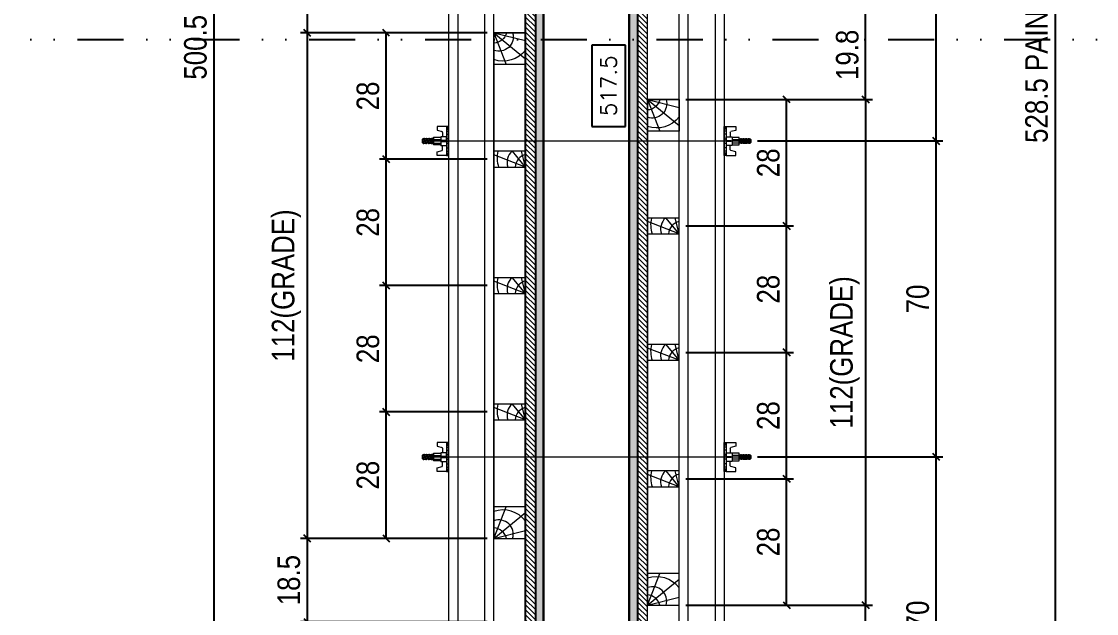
# Model space of a CAD drawing. Header units: millimetres. Extents: x 13777 to 27878, y -21631 to 6985.
# Drawn here: x 19957.5 to 20249.5, y -1595.9 to -1435.1 of the extents above; entities that cross this region are included whole.
import ezdxf

# ---------------------------------------------------------------- set-up
doc = ezdxf.new("R2010")
doc.units = ezdxf.units.MM
doc.linetypes.add('DIVIDE2', pattern=[0.625, 0.25, -0.125, 0, -0.125, 0, -0.125])
for name, color, linetype in [('CHAPA', 1, 'Continuous'), ('COTA', 241, 'Continuous'), ('F-PILARES-S', 170, 'Continuous'), ('MEIO_PONT', 93, 'Continuous'), ('Nível', 160, 'Continuous'), ('SARRAFO', 251, 'Continuous')]:
    doc.layers.add(name, color=color, linetype=linetype)
for name, color, linetype, lineweight in [('Hachura', 251, 'Continuous', 9), ('Madeira', 126, 'Continuous', 18), ('Perfil Metálico', 224, 'Continuous', 18)]:
    doc.layers.add(name, color=color, linetype=linetype, lineweight=lineweight)
doc.styles.add('COTA TECNICA 2X', font='techl___.ttf', dxfattribs={"height": 10})
doc.styles.add('ROMANS', font='romans.shx')
doc.dimstyles.new('Cota Seção interna', dxfattribs={"dimtxt": 7, "dimasz": 6, "dimexe": 0.18, "dimexo": 2, "dimgap": -4, "dimtad": 3, "dimdec": 1, "dimlfac": 0.5, "dimzin": 12, "dimdsep": 46, "dimtxsty": 'ROMANS', "dimblk": 'ARCHTICK', "dimcen": 0.09, "dimse1": 1, "dimse2": 1, "dimsd1": 1, "dimsd2": 1, "dimclrd": 180, "dimclre": 5, "dimclrt": 1, "dimadec": 0, "dimazin": 3, "dimtfac": 1, "dimtdec": 1, "dimtofl": 0, "dimtmove": 0, "dimatfit": 3, "dimldrblk": 'ARCHTICK', "dimfxl": 1, "dimtolj": 1, "dimtzin": 0, "dimarcsym": 0})
doc.dimstyles.new('SECAO PILAR', dxfattribs={"dimtxt": 10, "dimasz": 3, "dimexe": 3, "dimexo": 3, "dimgap": 3, "dimtad": 1, "dimdec": 1, "dimlfac": 0.5, "dimzin": 12, "dimdsep": 46, "dimtxsty": 'COTA TECNICA 2X', "dimblk1": 'OBLIQUE', "dimblk2": 'OBLIQUE', "dimsah": 1, "dimcen": 0.9, "dimclrd": 256, "dimclre": 256, "dimclrt": 256, "dimadec": 1, "dimazin": 3, "dimtfac": 1, "dimtdec": 1, "dimtmove": 0, "dimatfit": 3, "dimfxl": 1, "dimtolj": 1, "dimtzin": 12, "dimarcsym": 0})

# ---------------------------------------------------------------- blocks, each defined once
blk = doc.blocks.new('PONTALETE')
at = {"layer": 'Madeira'}
for q in [(2.71, 7), (7, 5.76), (7, 1.74)]:
    blk.add_line((0, 0), q, dxfattribs=at)
blk.add_lwpolyline([(0, 0), (7, 0), (7, 7), (0, 7)], close=True, dxfattribs=at)
for centre, radius, start, end in [((2.04, 0.06), 6.23, 37.2818, 109.0913), ((1.09, 0.9), 3.19, 343.603, 109.9847), ((-0.21, -0.78), 3.09, 14.6322, 86.0383)]:
    blk.add_arc(centre, radius, start, end, dxfattribs=at)
blk = doc.blocks.new('MEIO PONTALETE')
at = {"layer": 'Madeira'}
for q in [(2.71, 7), (3.5, 2.88), (3.5, 0.87)]:
    blk.add_line((0, 0), q, dxfattribs=at)
blk.add_lwpolyline([(0, 0), (3.5, 0), (3.5, 7), (0, 7)], close=True, dxfattribs=at)
for centre, radius, start, end in [((2.04, 0.06), 6.23, 76.4499, 109.0913), ((1.09, 0.9), 3.19, 40.9063, 109.9847), ((-0.21, -0.78), 3.09, 14.6322, 86.0383)]:
    blk.add_arc(centre, radius, start, end, dxfattribs=at)
blk = doc.blocks.new('_Oblique')
at = {"color": 0, "linetype": 'ByBlock', "lineweight": -2}
blk.add_line((-0.5, -0.5), (0.5, 0.5), dxfattribs=at)
blk = doc.blocks.new('*D2112')
at = {"layer": 'COTA', "lineweight": -2, "transparency": 16777216}
for p, q in [((573.24, 657.39), (655.95, 657.39)), ((652.95, 657.39), (652.95, 433.38)), ((573.27, 433.38), (655.95, 433.38))]:
    blk.add_line(p, q, dxfattribs=at)
at = {"layer": 'Defpoints', "color": 0, "transparency": 16777216}
for p in [(570.24, 657.39), (570.27, 433.38), (652.95, 433.38)]:
    blk.add_point(p, dxfattribs=at)
at = {"layer": 'COTA', "lineweight": -2, "transparency": 16777216, "xscale": 3, "yscale": 3, "zscale": 3}
for p, rotation in [((652.95, 657.39), 90), ((652.95, 433.38), 270)]:
    blk.add_blockref('_Oblique', p, dxfattribs=dict(at, rotation=rotation))
at = {"layer": 'COTA', "transparency": 16777216, "insert": (643.73, 545.39), "char_height": 10, "attachment_point": 5, "rotation": 90, "style": 'COTA TECNICA 2X'}
blk.add_mtext('\\A1;112(GRADE)', dxfattribs=at)
blk = doc.blocks.new('*D2113')
at = {"layer": 'COTA', "lineweight": -2, "transparency": 16777216}
for p, q in [((573.26, 601.38), (620.95, 601.38)), ((617.95, 545.38), (617.95, 601.38)), ((573.26, 545.38), (620.95, 545.38))]:
    blk.add_line(p, q, dxfattribs=at)
at = {"layer": 'Defpoints', "color": 0, "transparency": 16777216}
for p in [(570.26, 601.38), (617.95, 601.38), (570.26, 545.38)]:
    blk.add_point(p, dxfattribs=at)
at = {"layer": 'COTA', "lineweight": -2, "transparency": 16777216, "xscale": 3, "yscale": 3, "zscale": 3}
for p, rotation in [((617.95, 601.38), 90), ((617.95, 545.38), 270)]:
    blk.add_blockref('_Oblique', p, dxfattribs=dict(at, rotation=rotation))
at = {"layer": 'COTA', "transparency": 16777216, "insert": (609.86, 573.38), "char_height": 10, "attachment_point": 5, "rotation": 90, "style": 'COTA TECNICA 2X'}
blk.add_mtext('\\A1;28', dxfattribs=at)
blk = doc.blocks.new('*D2114')
at = {"layer": 'COTA', "lineweight": -2, "transparency": 16777216}
for p, q in [((573.26, 657.39), (620.95, 657.39)), ((617.95, 601.38), (617.95, 657.39)), ((573.26, 601.38), (620.95, 601.38))]:
    blk.add_line(p, q, dxfattribs=at)
at = {"layer": 'Defpoints', "color": 0, "transparency": 16777216}
for p in [(570.26, 657.39), (617.95, 657.39), (570.26, 601.38)]:
    blk.add_point(p, dxfattribs=at)
at = {"layer": 'COTA', "lineweight": -2, "transparency": 16777216, "xscale": 3, "yscale": 3, "zscale": 3}
for p, rotation in [((617.95, 657.39), 90), ((617.95, 601.38), 270)]:
    blk.add_blockref('_Oblique', p, dxfattribs=dict(at, rotation=rotation))
at = {"layer": 'COTA', "transparency": 16777216, "insert": (609.86, 629.39), "char_height": 10, "attachment_point": 5, "rotation": 90, "style": 'COTA TECNICA 2X'}
blk.add_mtext('\\A1;28', dxfattribs=at)
blk = doc.blocks.new('*D2115')
at = {"layer": 'COTA', "lineweight": -2, "transparency": 16777216}
for p, q in [((573.26, 489.38), (620.95, 489.38)), ((617.95, 433.38), (617.95, 489.38)), ((573.23, 433.38), (620.95, 433.38))]:
    blk.add_line(p, q, dxfattribs=at)
at = {"layer": 'Defpoints', "color": 0, "transparency": 16777216}
for p in [(570.26, 489.38), (617.95, 489.38), (570.23, 433.38)]:
    blk.add_point(p, dxfattribs=at)
at = {"layer": 'COTA', "lineweight": -2, "transparency": 16777216, "xscale": 3, "yscale": 3, "zscale": 3}
for p, rotation in [((617.95, 489.38), 90), ((617.95, 433.38), 270)]:
    blk.add_blockref('_Oblique', p, dxfattribs=dict(at, rotation=rotation))
at = {"layer": 'COTA', "transparency": 16777216, "insert": (609.86, 461.38), "char_height": 10, "attachment_point": 5, "rotation": 90, "style": 'COTA TECNICA 2X'}
blk.add_mtext('\\A1;28', dxfattribs=at)
blk = doc.blocks.new('*D2116')
at = {"layer": 'COTA', "lineweight": -2, "transparency": 16777216}
for p, q in [((573.26, 545.38), (620.95, 545.38)), ((617.95, 489.38), (617.95, 545.38)), ((573.26, 489.38), (620.95, 489.38))]:
    blk.add_line(p, q, dxfattribs=at)
at = {"layer": 'Defpoints', "color": 0, "transparency": 16777216}
for p in [(570.26, 545.38), (617.95, 545.38), (570.26, 489.38)]:
    blk.add_point(p, dxfattribs=at)
at = {"layer": 'COTA', "lineweight": -2, "transparency": 16777216, "xscale": 3, "yscale": 3, "zscale": 3}
for p, rotation in [((617.95, 545.38), 90), ((617.95, 489.38), 270)]:
    blk.add_blockref('_Oblique', p, dxfattribs=dict(at, rotation=rotation))
at = {"layer": 'COTA', "transparency": 16777216, "insert": (609.86, 517.38), "char_height": 10, "attachment_point": 5, "rotation": 90, "style": 'COTA TECNICA 2X'}
blk.add_mtext('\\A1;28', dxfattribs=at)
blk = doc.blocks.new('*D1847')
at = {"layer": 'COTA', "lineweight": -2, "transparency": 16777216}
for p, q in [((26900.21, -3336.81), (26982.9, -3336.81)), ((26979.9, -3376.41), (26979.9, -3336.81)), ((26900.21, -3376.41), (26982.9, -3376.41))]:
    blk.add_line(p, q, dxfattribs=at)
at = {"layer": 'Defpoints', "color": 0, "transparency": 16777216}
for p in [(26897.21, -3336.81), (26979.9, -3336.81), (26897.21, -3376.41)]:
    blk.add_point(p, dxfattribs=at)
at = {"layer": 'COTA', "lineweight": -2, "transparency": 16777216, "xscale": 3, "yscale": 3, "zscale": 3}
for p, rotation in [((26979.9, -3336.81), 90), ((26979.9, -3376.41), 270)]:
    blk.add_blockref('_Oblique', p, dxfattribs=dict(at, rotation=rotation))
at = {"layer": 'COTA', "transparency": 16777216, "insert": (26971.8, -3356.61), "char_height": 10, "attachment_point": 5, "rotation": 90, "style": 'COTA TECNICA 2X'}
blk.add_mtext('\\A1;19.8', dxfattribs=at)
blk = doc.blocks.new('*D1848')
at = {"layer": 'COTA', "lineweight": -2, "transparency": 16777216}
for p, q in [((26900.21, -3600.41), (26982.9, -3600.41)), ((26979.9, -3639.41), (26979.9, -3600.41)), ((26900.21, -3639.41), (26982.9, -3639.41))]:
    blk.add_line(p, q, dxfattribs=at)
at = {"layer": 'Defpoints', "color": 0, "transparency": 16777216}
for p in [(26897.21, -3600.41), (26979.9, -3600.41), (26897.21, -3639.41)]:
    blk.add_point(p, dxfattribs=at)
at = {"layer": 'COTA', "lineweight": -2, "transparency": 16777216, "xscale": 3, "yscale": 3, "zscale": 3}
for p, rotation in [((26979.9, -3600.41), 90), ((26979.9, -3639.41), 270)]:
    blk.add_blockref('_Oblique', p, dxfattribs=dict(at, rotation=rotation))
at = {"layer": 'COTA', "transparency": 16777216, "insert": (26971.77, -3619.91), "char_height": 10, "attachment_point": 5, "rotation": 90, "style": 'COTA TECNICA 2X'}
blk.add_mtext('\\A1;19.5', dxfattribs=at)
blk = doc.blocks.new('*D2047')
at = {"layer": 'COTA', "linetype": 'ByBlock', "lineweight": -2, "transparency": 16777216}
for p, q in [((554.82, 1202.98), (739.87, 1202.98)), ((736.87, 1202.98), (736.87, 145.98)), ((573.22, 145.98), (739.87, 145.98))]:
    blk.add_line(p, q, dxfattribs=at)
at = {"layer": 'Defpoints', "color": 0, "linetype": 'ByBlock', "transparency": 16777216}
for p in [(551.82, 1202.98), (570.22, 145.98), (736.87, 145.98)]:
    blk.add_point(p, dxfattribs=at)
at = {"layer": 'COTA', "linetype": 'ByBlock', "lineweight": -2, "transparency": 16777216, "xscale": 3, "yscale": 3, "zscale": 3}
for p, rotation in [((736.87, 1202.98), 90), ((736.87, 145.98), 270)]:
    blk.add_blockref('_Oblique', p, dxfattribs=dict(at, rotation=rotation))
at = {"layer": 'COTA', "linetype": 'ByBlock', "transparency": 16777216, "insert": (728.74, 674.48), "char_height": 10, "attachment_point": 5, "rotation": 90, "style": 'COTA TECNICA 2X'}
blk.add_mtext('\\A1;528.5 PAINEL', dxfattribs=at)
blk = doc.blocks.new('*D2058')
at = {"layer": 'COTA', "lineweight": -2, "transparency": 16777216}
for p, q in [((485.23, 686.99), (402.52, 686.99)), ((405.52, 686.99), (405.52, 462.98)), ((485.2, 462.98), (402.52, 462.98))]:
    blk.add_line(p, q, dxfattribs=at)
at = {"layer": 'Defpoints', "color": 0, "transparency": 16777216}
for p in [(488.23, 686.99), (405.52, 462.98), (488.2, 462.98)]:
    blk.add_point(p, dxfattribs=at)
at = {"layer": 'COTA', "lineweight": -2, "transparency": 16777216, "xscale": 3, "yscale": 3, "zscale": 3}
for p, rotation in [((405.52, 686.99), 90), ((405.52, 462.98), 270)]:
    blk.add_blockref('_Oblique', p, dxfattribs=dict(at, rotation=rotation))
at = {"layer": 'COTA', "transparency": 16777216, "insert": (396.3, 574.99), "char_height": 10, "attachment_point": 5, "rotation": 90, "style": 'COTA TECNICA 2X'}
blk.add_mtext('\\A1;112(GRADE)', dxfattribs=at)
blk = doc.blocks.new('*D2059')
at = {"layer": 'COTA', "lineweight": -2, "transparency": 16777216}
for p, q in [((485.22, 630.98), (437.52, 630.98)), ((440.52, 574.98), (440.52, 630.98)), ((485.22, 574.98), (437.52, 574.98))]:
    blk.add_line(p, q, dxfattribs=at)
at = {"layer": 'Defpoints', "color": 0, "transparency": 16777216}
for p in [(440.52, 630.98), (488.22, 630.98), (488.22, 574.98)]:
    blk.add_point(p, dxfattribs=at)
at = {"layer": 'COTA', "lineweight": -2, "transparency": 16777216, "xscale": 3, "yscale": 3, "zscale": 3}
for p, rotation in [((440.52, 630.98), 90), ((440.52, 574.98), 270)]:
    blk.add_blockref('_Oblique', p, dxfattribs=dict(at, rotation=rotation))
at = {"layer": 'COTA', "transparency": 16777216, "insert": (432.43, 602.98), "char_height": 10, "attachment_point": 5, "rotation": 90, "style": 'COTA TECNICA 2X'}
blk.add_mtext('\\A1;28', dxfattribs=at)
blk = doc.blocks.new('*D2060')
at = {"layer": 'COTA', "lineweight": -2, "transparency": 16777216}
for p, q in [((485.22, 686.99), (437.52, 686.99)), ((440.52, 630.98), (440.52, 686.99)), ((485.22, 630.98), (437.52, 630.98))]:
    blk.add_line(p, q, dxfattribs=at)
at = {"layer": 'Defpoints', "color": 0, "transparency": 16777216}
for p in [(440.52, 686.99), (488.22, 686.99), (488.22, 630.98)]:
    blk.add_point(p, dxfattribs=at)
at = {"layer": 'COTA', "lineweight": -2, "transparency": 16777216, "xscale": 3, "yscale": 3, "zscale": 3}
for p, rotation in [((440.52, 686.99), 90), ((440.52, 630.98), 270)]:
    blk.add_blockref('_Oblique', p, dxfattribs=dict(at, rotation=rotation))
at = {"layer": 'COTA', "transparency": 16777216, "insert": (432.43, 658.99), "char_height": 10, "attachment_point": 5, "rotation": 90, "style": 'COTA TECNICA 2X'}
blk.add_mtext('\\A1;28', dxfattribs=at)
blk = doc.blocks.new('*D2061')
at = {"layer": 'COTA', "lineweight": -2, "transparency": 16777216}
for p, q in [((485.22, 518.98), (437.52, 518.98)), ((440.52, 462.98), (440.52, 518.98)), ((485.25, 462.98), (437.52, 462.98))]:
    blk.add_line(p, q, dxfattribs=at)
at = {"layer": 'Defpoints', "color": 0, "transparency": 16777216}
for p in [(440.52, 518.98), (488.22, 518.98), (488.25, 462.98)]:
    blk.add_point(p, dxfattribs=at)
at = {"layer": 'COTA', "lineweight": -2, "transparency": 16777216, "xscale": 3, "yscale": 3, "zscale": 3}
for p, rotation in [((440.52, 518.98), 90), ((440.52, 462.98), 270)]:
    blk.add_blockref('_Oblique', p, dxfattribs=dict(at, rotation=rotation))
at = {"layer": 'COTA', "transparency": 16777216, "insert": (432.43, 490.98), "char_height": 10, "attachment_point": 5, "rotation": 90, "style": 'COTA TECNICA 2X'}
blk.add_mtext('\\A1;28', dxfattribs=at)
blk = doc.blocks.new('*D2062')
at = {"layer": 'COTA', "lineweight": -2, "transparency": 16777216}
for p, q in [((485.22, 574.98), (437.52, 574.98)), ((440.52, 518.98), (440.52, 574.98)), ((485.22, 518.98), (437.52, 518.98))]:
    blk.add_line(p, q, dxfattribs=at)
at = {"layer": 'Defpoints', "color": 0, "transparency": 16777216}
for p in [(440.52, 574.98), (488.22, 574.98), (488.22, 518.98)]:
    blk.add_point(p, dxfattribs=at)
at = {"layer": 'COTA', "lineweight": -2, "transparency": 16777216, "xscale": 3, "yscale": 3, "zscale": 3}
for p, rotation in [((440.52, 574.98), 90), ((440.52, 518.98), 270)]:
    blk.add_blockref('_Oblique', p, dxfattribs=dict(at, rotation=rotation))
at = {"layer": 'COTA', "transparency": 16777216, "insert": (432.43, 546.98), "char_height": 10, "attachment_point": 5, "rotation": 90, "style": 'COTA TECNICA 2X'}
blk.add_mtext('\\A1;28', dxfattribs=at)
blk = doc.blocks.new('*D1850')
at = {"layer": 'COTA', "lineweight": -2, "transparency": 16777216}
for p, q in [((26812.17, -3312.81), (26729.47, -3312.81)), ((26732.47, -3312.81), (26732.47, -3346.81)), ((26812.17, -3346.81), (26729.47, -3346.81))]:
    blk.add_line(p, q, dxfattribs=at)
at = {"layer": 'Defpoints', "color": 0, "transparency": 16777216}
for p in [(26815.17, -3312.81), (26732.47, -3346.81), (26815.17, -3346.81)]:
    blk.add_point(p, dxfattribs=at)
at = {"layer": 'COTA', "lineweight": -2, "transparency": 16777216, "xscale": 3, "yscale": 3, "zscale": 3}
for p, rotation in [((26732.47, -3312.81), 90), ((26732.47, -3346.81), 270)]:
    blk.add_blockref('_Oblique', p, dxfattribs=dict(at, rotation=rotation))
at = {"layer": 'COTA', "transparency": 16777216, "insert": (26724.4, -3326.81), "char_height": 10, "attachment_point": 5, "rotation": 90, "style": 'COTA TECNICA 2X'}
blk.add_mtext('\\A1;17', dxfattribs=at)
blk = doc.blocks.new('*D2118')
at = {"layer": 'COTA', "lineweight": -2, "transparency": 16777216}
for p, q in [((485.22, 462.98), (402.52, 462.98)), ((405.52, 462.98), (405.52, 425.98)), ((485.22, 425.98), (402.52, 425.98))]:
    blk.add_line(p, q, dxfattribs=at)
at = {"layer": 'Defpoints', "color": 0, "transparency": 16777216}
for p in [(488.22, 462.98), (405.52, 425.98), (488.22, 425.98)]:
    blk.add_point(p, dxfattribs=at)
at = {"layer": 'COTA', "lineweight": -2, "transparency": 16777216, "xscale": 3, "yscale": 3, "zscale": 3}
for p, rotation in [((405.52, 462.98), 90), ((405.52, 425.98), 270)]:
    blk.add_blockref('_Oblique', p, dxfattribs=dict(at, rotation=rotation))
at = {"layer": 'COTA', "transparency": 16777216, "insert": (397.39, 444.48), "char_height": 10, "attachment_point": 5, "rotation": 90, "style": 'COTA TECNICA 2X'}
blk.add_mtext('\\A1;18.5', dxfattribs=at)
blk = doc.blocks.new('*D2069')
at = {"layer": 'COTA', "linetype": 'ByBlock', "lineweight": -2, "transparency": 16777216}
for p, q in [((507.17, 1203.06), (361.1, 1203.06)), ((364.1, 1203.06), (364.1, 201.98)), ((507.22, 201.98), (361.1, 201.98))]:
    blk.add_line(p, q, dxfattribs=at)
at = {"layer": 'Defpoints', "color": 0, "linetype": 'ByBlock', "transparency": 16777216}
for p in [(510.17, 1203.06), (364.1, 201.98), (510.22, 201.98)]:
    blk.add_point(p, dxfattribs=at)
at = {"layer": 'COTA', "linetype": 'ByBlock', "lineweight": -2, "transparency": 16777216, "xscale": 3, "yscale": 3, "zscale": 3}
for p, rotation in [((364.1, 1203.06), 90), ((364.1, 201.98), 270)]:
    blk.add_blockref('_Oblique', p, dxfattribs=dict(at, rotation=rotation))
at = {"layer": 'COTA', "linetype": 'ByBlock', "transparency": 16777216, "insert": (355.99, 702.52), "char_height": 10, "attachment_point": 5, "rotation": 90, "style": 'COTA TECNICA 2X'}
blk.add_mtext('\\A1;500.5 PAINEL', dxfattribs=at)
blk = doc.blocks.new('C')
at = {"layer": 'Hachura', "color": 0}
for p, q in [((0, 3.22), (0, -3.22)), ((0.45, 3.22), (0, 3.22)), ((0.46, 3.16), (0, 3.16)), ((0.46, 3.05), (0, 3.05)), ((0.46, 2.88), (0, 2.88)), ((0, 2.75), (0, -1.16)), ((0.46, 2.65), (0, 2.65)), ((0.45, -3.23), (0.45, 3.22)), ((0.45, 3.22), (2.58, 3.22)), ((2.58, 2.39), (1.47, 2.09)), ((2.58, 3.22), (2.58, 2.39)), ((0.46, 2.23), (0, 2.23)), ((0.46, 1.51), (0, 1.51)), ((0.39, 0.49), (0.17, 0.49)), ((1.74, 0.97), (0.45, 0.97)), ((1.45, 0.1), (0.45, 0.1)), ((1.35, 1.94), (1.35, 0.96)), ((1.74, -0.97), (1.74, 0.97)), ((1.74, 0.97), (1.74, 0.84)), ((1.74, 0.97), (1.74, 0.84)), ((1.74, 0.84), (3.35, 0.84)), ((3.35, 0.45), (1.74, 0.45)), ((3.32, 0.84), (3.32, -0.84)), ((3.35, 0.84), (3.35, -0.84)), ((3.68, 0.45), (3.35, 0.45)), ((3.84, -0.52), (3.35, 0.45)), ((3.35, 0.06), (3.67, -0.57)), ((3.68, 0.45), (4.16, -0.52)), ((3.72, 0.5), (4.25, -0.57)), ((4.37, -0.55), (3.83, 0.53)), ((4.15, 0.45), (3.93, 0.45)), ((4.42, -0.52), (3.93, 0.45)), ((4.15, 0.45), (4.26, 0.45)), ((4.26, 0.45), (4.74, -0.52)), ((4.3, 0.5), (4.83, -0.57)), ((4.95, -0.55), (4.41, 0.53)), ((4.51, 0.45), (4.84, 0.45)), ((5, -0.52), (4.51, 0.45)), ((4.84, 0.45), (5.32, -0.52)), ((4.88, 0.5), (5.41, -0.57)), ((5.53, -0.55), (4.99, 0.53)), ((5.58, -0.52), (5.09, 0.45)), ((5.42, 0.45), (5.09, 0.45)), ((5.58, -0.52), (5.09, 0.45)), ((5.42, 0.45), (5.74, -0.19)), ((5.46, 0.5), (5.74, -0.07)), ((5.74, 0.19), (5.57, 0.53)), ((5.74, 0.32), (5.68, 0.45)), ((5.68, 0.45), (5.74, 0.45)), ((5.74, 0.45), (5.9, 0.29)), ((5.74, 0.45), (5.74, -0.52)), ((5.9, -0.36), (5.9, 0.29)), ((0.45, 0), (0, 0)), ((0.46, -1.52), (0, -1.52)), ((0.46, -2.23), (0, -2.23)), ((0.08, -0.48), (0.29, -0.48)), ((0.29, -0.48), (0.4, -0.48)), ((0.45, 0), (0.45, -0.97)), ((0.45, -0.16), (1.45, -0.16)), ((0.45, -0.65), (0.45, -0.32)), ((0.45, -3.23), (0.45, -0.65)), ((0.45, -0.97), (1.74, -0.97)), ((1.35, -1.94), (1.35, -0.97)), ((2.58, -2.39), (1.47, -2.1)), ((3.35, -0.32), (1.74, -0.32)), ((3.35, -0.84), (1.74, -0.84)), ((3.35, -0.07), (3.58, -0.52)), ((3.35, -0.52), (3.58, -0.52)), ((3.84, -0.52), (4.16, -0.52)), ((4.42, -0.52), (4.74, -0.52)), ((4.63, -0.52), (4.74, -0.52)), ((5, -0.52), (5.32, -0.52)), ((5.58, -0.52), (5.74, -0.52)), ((5.74, -0.52), (5.9, -0.36)), ((5.74, -0.52), (5.74, -0.52)), ((0.46, -2.65), (0, -2.65)), ((0.46, -2.88), (0, -2.88)), ((0.46, -3.05), (0, -3.05)), ((0.46, -3.16), (0, -3.16)), ((0, -3.22), (2.57, -3.22)), ((2.58, -3.23), (2.58, -2.39))]:
    blk.add_line(p, q, dxfattribs=at)
for centre, radius, start, end in [((1.52, 1.94), 0.161, 104.7436, 180), ((1.44, -0.03), 0.129, 272.695, 87.305), ((3.81, 0.39), 0.143, 25.5688, 154.4312), ((4.39, 0.39), 0.143, 25.5688, 154.4312), ((4.97, 0.39), 0.143, 25.5688, 154.4312), ((5.55, 0.39), 0.143, 25.5688, 154.4312), ((0.17, -0.37), 0.174, 221.744, 317.8592), ((1.52, -1.94), 0.161, 180, 255.2564), ((3.71, -0.4), 0.174, 222.1408, 318.256), ((4.29, -0.4), 0.174, 222.1408, 318.256), ((4.87, -0.4), 0.174, 222.1408, 318.256), ((5.45, -0.4), 0.174, 222.1408, 318.256), ((5.61, -0.4), 0.174, 317.8592, 318.256)]:
    blk.add_arc(centre, radius, start, end, dxfattribs=at)
blk = doc.blocks.new('*D2119')
at = {"layer": 'COTA', "lineweight": -2, "transparency": 16777216}
for p, q in [((605.06, 499.05), (687.17, 499.05)), ((684.17, 359.05), (684.17, 499.05)), ((605.06, 359.05), (687.17, 359.05))]:
    blk.add_line(p, q, dxfattribs=at)
at = {"layer": 'Defpoints', "color": 0, "transparency": 16777216}
for p in [(602.06, 499.05), (684.17, 499.05), (602.06, 359.05)]:
    blk.add_point(p, dxfattribs=at)
at = {"layer": 'COTA', "lineweight": -2, "transparency": 16777216, "xscale": 3, "yscale": 3, "zscale": 3}
for p, rotation in [((684.17, 499.05), 90), ((684.17, 359.05), 270)]:
    blk.add_blockref('_Oblique', p, dxfattribs=dict(at, rotation=rotation))
at = {"layer": 'COTA', "transparency": 16777216, "insert": (676.07, 429.05), "char_height": 10, "attachment_point": 5, "rotation": 90, "style": 'COTA TECNICA 2X'}
blk.add_mtext('\\A1;70', dxfattribs=at)
blk = doc.blocks.new('*D2120')
at = {"layer": 'COTA', "lineweight": -2, "transparency": 16777216}
for p, q in [((605.06, 639.05), (687.17, 639.05)), ((684.17, 499.05), (684.17, 639.05)), ((605.06, 499.05), (687.17, 499.05))]:
    blk.add_line(p, q, dxfattribs=at)
at = {"layer": 'Defpoints', "color": 0, "transparency": 16777216}
for p in [(602.06, 639.05), (684.17, 639.05), (602.06, 499.05)]:
    blk.add_point(p, dxfattribs=at)
at = {"layer": 'COTA', "lineweight": -2, "transparency": 16777216, "xscale": 3, "yscale": 3, "zscale": 3}
for p, rotation in [((684.17, 639.05), 90), ((684.17, 499.05), 270)]:
    blk.add_blockref('_Oblique', p, dxfattribs=dict(at, rotation=rotation))
at = {"layer": 'COTA', "transparency": 16777216, "insert": (676.07, 569.05), "char_height": 10, "attachment_point": 5, "rotation": 90, "style": 'COTA TECNICA 2X'}
blk.add_mtext('\\A1;70', dxfattribs=at)
blk = doc.blocks.new('*D2121')
at = {"layer": 'COTA', "lineweight": -2, "transparency": 16777216}
for p, q in [((605.06, 779.05), (687.17, 779.05)), ((684.17, 639.05), (684.17, 779.05)), ((605.06, 639.05), (687.17, 639.05))]:
    blk.add_line(p, q, dxfattribs=at)
at = {"layer": 'Defpoints', "color": 0, "transparency": 16777216}
for p in [(602.06, 779.05), (684.17, 779.05), (602.06, 639.05)]:
    blk.add_point(p, dxfattribs=at)
at = {"layer": 'COTA', "lineweight": -2, "transparency": 16777216, "xscale": 3, "yscale": 3, "zscale": 3}
for p, rotation in [((684.17, 779.05), 90), ((684.17, 639.05), 270)]:
    blk.add_blockref('_Oblique', p, dxfattribs=dict(at, rotation=rotation))
at = {"layer": 'COTA', "transparency": 16777216, "insert": (676.07, 709.05), "char_height": 10, "attachment_point": 5, "rotation": 90, "style": 'COTA TECNICA 2X'}
blk.add_mtext('\\A1;70', dxfattribs=at)
blk = doc.blocks.new('*D2126')
at = {"layer": 'COTA', "color": 180, "lineweight": -2, "transparency": 16777216}
for p, q in [((546.55, 681.48), (531.55, 681.48)), ((531.55, 681.48), (531.55, 645.48)), ((546.55, 645.48), (546.55, 681.48)), ((531.55, 645.48), (546.55, 645.48))]:
    blk.add_line(p, q, dxfattribs=at)
at = {"layer": 'Defpoints', "color": 0, "transparency": 16777216}
for p in [(548.22, 1180.98), (548.22, 145.98), (550.55, 145.98)]:
    blk.add_point(p, dxfattribs=at)
at = {"layer": 'COTA', "color": 1, "transparency": 16777216, "insert": (539.05, 663.48), "char_height": 7, "attachment_point": 5, "rotation": 90, "style": 'ROMANS'}
blk.add_mtext('\\A1;517.5', dxfattribs=at)
blk = doc.blocks.new('_ArchTick')
at = {"color": 0, "linetype": 'ByBlock', "const_width": 0.15}
blk.add_lwpolyline([(-0.5, -0.5), (0.5, 0.5)], dxfattribs=at)
blk = doc.blocks.new('A$C949c2cf0')
at = {"layer": 'Hachura'}
h = blk.add_hatch(dxfattribs=at)
h.set_pattern_fill('ANSI31', color=256, scale=0.5, angle=270, style=0)
h.set_pattern_definition([(315, (23033.6786, -8296.495), (1.12253202, 1.12253202), [])])
h.paths.add_polyline_path([(506.62, 201.98), (502.22, 201.98), (502.22, 1202.98), (506.62, 1202.98)])
h = blk.add_hatch(color=256, dxfattribs=at)
h.dxf.hatch_style = 1
h.paths.add_polyline_path([(510.22, 201.98), (510.22, 1202.98), (506.62, 1202.98), (506.62, 201.98)])
h = blk.add_hatch(color=256, dxfattribs=at)
h.dxf.hatch_style = 1
h.paths.add_polyline_path([(548.22, 145.98), (548.22, 1202.98), (551.82, 1202.98), (551.82, 145.98)])
h = blk.add_hatch(dxfattribs=at)
h.set_pattern_fill('ANSI31', color=256, scale=0.5, angle=270, style=0)
h.set_pattern_definition([(315, (23021.6786, -8296.495), (1.12253202, 1.12253202), [])])
h.paths.add_polyline_path([(551.84, 145.98), (556.24, 145.98), (556.22, 1202.98), (551.82, 1202.98)])
at = {"layer": 'CHAPA'}
for points in [[(510.22, 201.98), (510.22, 1202.98), (506.62, 1202.98), (506.62, 201.98)], [(548.22, 145.98), (548.22, 1202.98), (551.82, 1202.98), (551.82, 145.98)]]:
    blk.add_lwpolyline(points, close=True, dxfattribs=at)
at = {"layer": 'F-PILARES-S', "linetype": 'Continuous'}
blk.add_lwpolyline([(548.22, 145.98), (548.22, 1180.98), (510.22, 1180.98), (510.22, 193.98), (72.22, 193.98), (72.22, 145.98), (548.22, 145.98)], dxfattribs=at)
at = {"layer": 'Hachura'}
for p, q in [((601.74, 638.99), (456.7, 638.99)), ((601.74, 498.99), (456.7, 498.99))]:
    blk.add_line(p, q, dxfattribs=at)
blk.add_lwpolyline([(556.26, 1202.98), (551.82, 1202.98), (551.82, 145.98), (556.26, 145.98)], close=True, dxfattribs=at)
at = {"layer": 'Madeira'}
for points in [[(502.22, 686.98), (488.22, 686.98), (488.22, 462.98), (502.22, 462.98)], [(570.26, 657.38), (556.26, 657.38), (556.26, 433.38), (570.26, 433.38)]]:
    blk.add_lwpolyline(points, close=True, dxfattribs=at)
at = {"layer": 'Perfil Metálico'}
for points in [[(488.17, 1259.63), (468.17, 1259.63), (468.17, 201.98), (488.17, 201.98)], [(472.17, 201.98), (484.17, 201.98), (484.17, 1259.63), (472.17, 1259.63)], [(570.26, 1259.63), (590.26, 1259.63), (590.26, 70.63), (570.26, 70.63)], [(586.26, 70.63), (574.26, 70.63), (574.26, 1259.63), (586.26, 1259.63)]]:
    blk.add_lwpolyline(points, close=True, dxfattribs=at)
at = {"layer": 'SARRAFO'}
blk.add_line((502.22, 201.98), (502.17, 1202.98), dxfattribs=at)
for points in [[(502.17, 1202.98), (510.22, 1202.98), (510.22, 201.98), (502.22, 201.98)], [(556.26, 1202.98), (548.22, 1202.98), (548.22, 145.98), (556.22, 145.98)]]:
    blk.add_lwpolyline(points, dxfattribs=at)
at = {"layer": 'Hachura', "linetype": 'Continuous', "yscale": 2, "zscale": 2, "rotation": 180}
for p, xscale in [((468.17, 638.99), 2), ((590.26, 638.98), -2), ((468.17, 498.99), 2), ((590.26, 498.98), -2)]:
    blk.add_blockref('C', p, dxfattribs=dict(at, xscale=xscale))
at = {"layer": 'MEIO_PONT'}
for name, p, xscale, yscale, zscale, rotation in [('PONTALETE', (488.22, 686.98), -2, 2, 2, 180), ('PONTALETE', (556.26, 657.38), -2, 2, 2, 180), ('MEIO PONTALETE', (502.22, 627.48), 1.999999997962732, 1.999999997962732, 1.999999997962732, 90), ('MEIO PONTALETE', (570.26, 597.88), 1.999999997962732, 1.999999997962732, 1.999999997962732, 90), ('MEIO PONTALETE', (502.22, 571.48), 1.999999997962732, 1.999999997962732, 1.999999997962732, 90), ('MEIO PONTALETE', (570.26, 541.88), 1.999999997962732, 1.999999997962732, 1.999999997962732, 90), ('MEIO PONTALETE', (502.22, 515.48), 1.999999997962732, 1.999999997962732, 1.999999997962732, 90), ('MEIO PONTALETE', (570.26, 485.88), 1.999999997962732, 1.999999997962732, 1.999999997962732, 90)]:
    blk.add_blockref(name, p, dxfattribs=dict(at, xscale=xscale, yscale=yscale, zscale=zscale, rotation=rotation))
at = {"layer": 'MEIO_PONT', "xscale": 2, "yscale": 2, "zscale": 2}
for p in [(488.22, 462.98), (556.26, 433.38)]:
    blk.add_blockref('PONTALETE', p, dxfattribs=at)
at = {"layer": 'COTA', "linetype": 'ByBlock'}
for base, p1, p2, picture, middle in [((364.1, 201.98), (510.17, 1203.06), (510.22, 201.98), '*D2069', (355.99, 702.52)), ((736.87, 145.98), (551.82, 1202.98), (570.22, 145.98), '*D2047', (728.74, 674.48))]:
    dim = blk.add_linear_dim(base=base, p1=p1, p2=p2, angle=270, text='<> PAINEL', dimstyle='SECAO PILAR', override={"dimtmove": 1}, dxfattribs=at)
    dim.commit()
    dim.dimension.update_dxf_attribs({"geometry": picture, "text_midpoint": middle})
at = {"layer": 'COTA'}
for base, p1, p2, dimstyle, picture, middle in [((550.55, 145.98), (548.22, 1180.98), (548.22, 145.98), 'Cota Seção interna', '*D2126', (550.55, 663.48)), ((405.52, 425.98), (488.22, 462.98), (488.22, 425.98), 'SECAO PILAR', '*D2118', (405.52, 444.48))]:
    dim = blk.add_linear_dim(base=base, p1=p1, p2=p2, angle=90, dimstyle=dimstyle, dxfattribs=at)
    dim.commit()
    dim.dimension.update_dxf_attribs({"geometry": picture, "text_midpoint": middle, "dimtype": 160})
for base, p1, p2, picture, middle in [((684.17, 779.05), (602.06, 639.05), (602.06, 779.05), '*D2121', (676.07, 709.05)), ((684.17, 639.05), (602.06, 499.05), (602.06, 639.05), '*D2120', (676.07, 569.05)), ((684.17, 499.05), (602.06, 359.05), (602.06, 499.05), '*D2119', (676.07, 429.05))]:
    dim = blk.add_linear_dim(base=base, p1=p1, p2=p2, angle=90, dimstyle='SECAO PILAR', override={"dimtmove": 1}, dxfattribs=at)
    dim.commit()
    dim.dimension.update_dxf_attribs({"geometry": picture, "text_midpoint": middle})
for base, p1, p2, picture, middle in [((405.52, 686.98), (488.22, 720.98), (488.22, 686.98), '*D1850', (405.52, 706.98)), ((652.95, 696.98), (570.26, 657.38), (570.26, 696.98), '*D1847', (652.95, 677.18)), ((652.95, 433.38), (570.26, 394.38), (570.26, 433.38), '*D1848', (652.95, 413.88))]:
    dim = blk.add_linear_dim(base=base, p1=p1, p2=p2, angle=90, dimstyle='SECAO PILAR', dxfattribs=at)
    dim.commit()
    dim.dimension.update_dxf_attribs({"geometry": picture, "text_midpoint": middle, "dimtype": 128, "insert": (-26326.95, 4033.8)})
for base, p1, p2, picture, middle in [((405.52, 462.98), (488.23, 686.99), (488.2, 462.98), '*D2058', (396.3, 574.99)), ((652.95, 433.38), (570.24, 657.39), (570.27, 433.38), '*D2112', (643.73, 545.39))]:
    dim = blk.add_linear_dim(base=base, p1=p1, p2=p2, angle=90, text='<>(GRADE)', dimstyle='SECAO PILAR', dxfattribs=at)
    dim.commit()
    dim.dimension.update_dxf_attribs({"geometry": picture, "text_midpoint": middle})
for base, p1, p2, picture, middle in [((440.52, 686.99), (488.22, 630.98), (488.22, 686.99), '*D2060', (432.43, 658.99)), ((617.95, 657.39), (570.26, 601.38), (570.26, 657.39), '*D2114', (609.86, 629.39)), ((440.52, 630.98), (488.22, 574.98), (488.22, 630.98), '*D2059', (432.43, 602.98)), ((617.95, 601.38), (570.26, 545.38), (570.26, 601.38), '*D2113', (609.86, 573.38)), ((440.52, 574.98), (488.22, 518.98), (488.22, 574.98), '*D2062', (432.43, 546.98)), ((617.95, 545.38), (570.26, 489.38), (570.26, 545.38), '*D2116', (609.86, 517.38)), ((440.52, 518.98), (488.25, 462.98), (488.22, 518.98), '*D2061', (432.43, 490.98)), ((617.95, 489.38), (570.23, 433.38), (570.26, 489.38), '*D2115', (609.86, 461.38))]:
    dim = blk.add_linear_dim(base=base, p1=p1, p2=p2, angle=90, dimstyle='SECAO PILAR', dxfattribs=at)
    dim.commit()
    dim.dimension.update_dxf_attribs({"geometry": picture, "text_midpoint": middle})

msp = doc.modelspace()

# ---------------------------------------------------------------- linework, layer by layer
at = {"layer": 'Nível', "color": 4, "linetype": 'DIVIDE2', "ltscale": 50}
msp.add_line((13777.11, -1440.02), (21531.15, -1440.02), dxfattribs=at)

# ---------------------------------------------------------------- block references
at = {"xscale": 0.612860368711651, "yscale": 0.612860368711651, "zscale": 0.612860368711651}
msp.add_blockref('A$C949c2cf0', (19786.6, -1859.24), dxfattribs=at)

doc.saveas('drawing.dxf')
